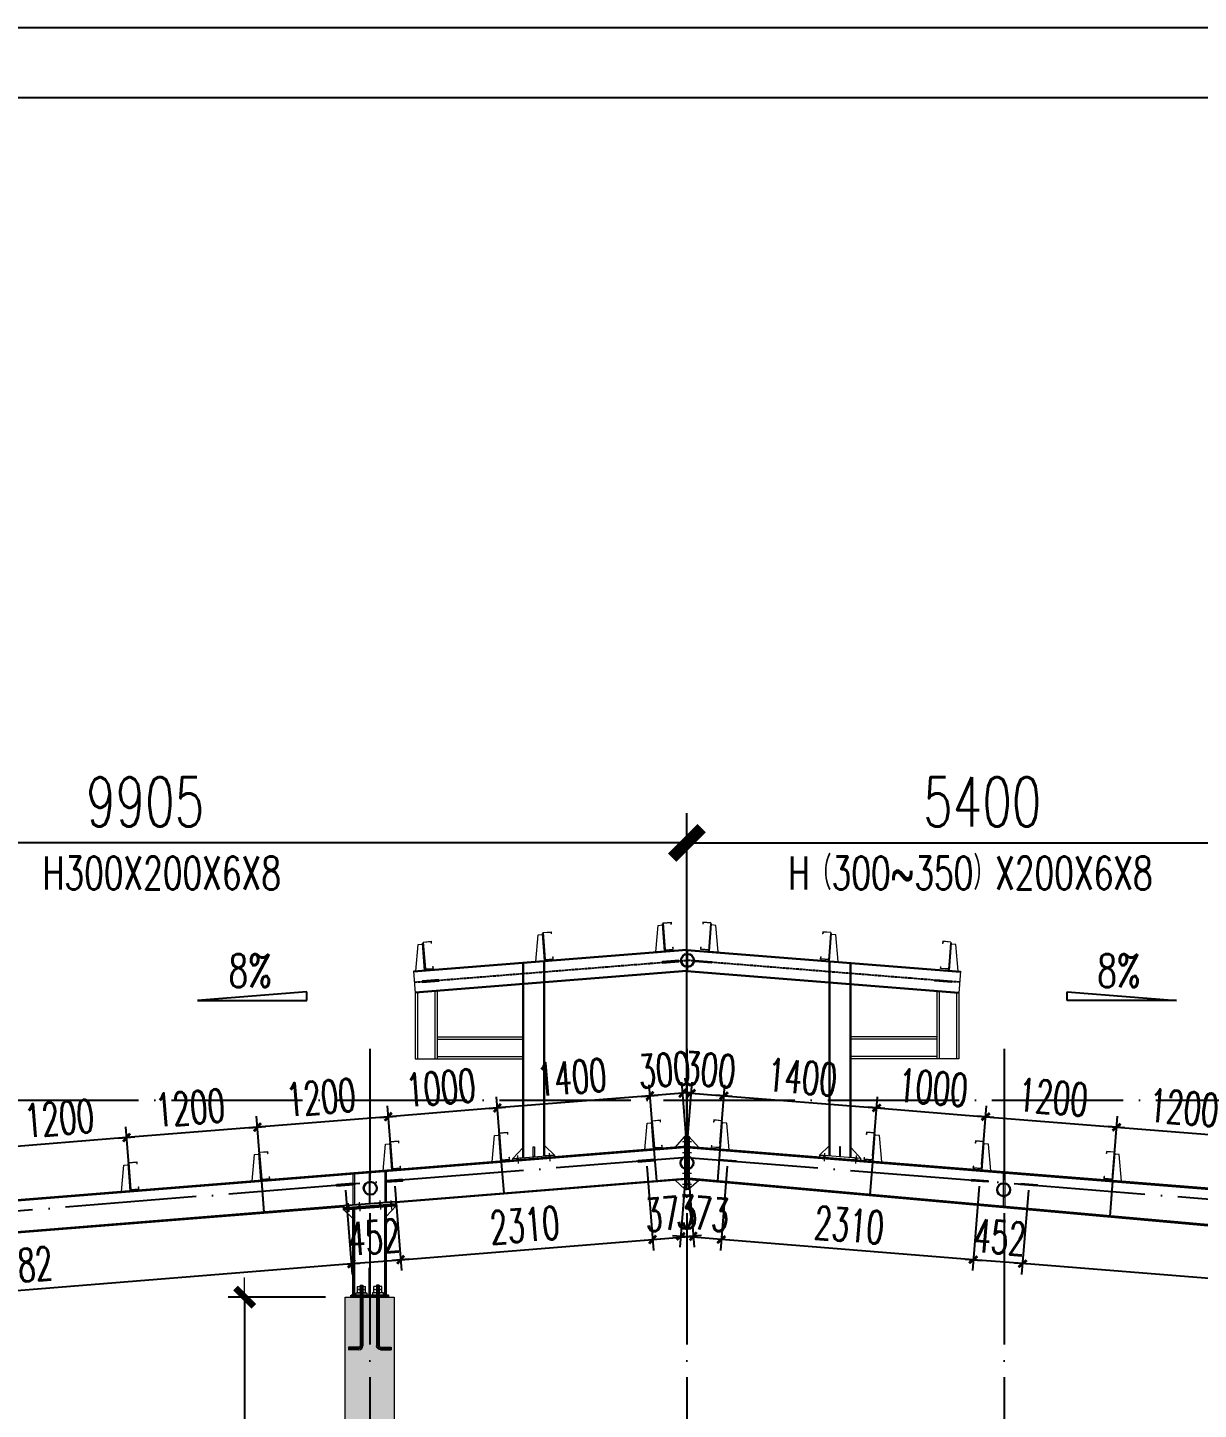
# Model space of a CAD drawing. Header units: inches. Extents: x 129725932 to 129894734, y 55771230 to 55809283.
# Drawn here: x 129738011 to 129748713, y 55796658 to 55809283 of the extents above; entities that cross this region are included whole.
import ezdxf
from ezdxf.enums import TextEntityAlignment as Align

# ---------------------------------------------------------------- set-up
doc = ezdxf.new("R2010")
doc.units = ezdxf.units.IN
doc.header["$MEASUREMENT"] = 0
doc.linetypes.add('ACAD_ISO04W100', pattern=[30, 24, -3, 0, -3])
for name, color, linetype in [('8', 4, 'Continuous'), ('DIM', 3, 'Continuous'), ('TK', 140, 'Continuous'), ('文字', 4, 'Continuous'), ('细线', 37, 'Continuous'), ('轴线', 1, 'ACAD_ISO04W100'), ('钢柱', 6, 'Continuous'), ('钢梁', 3, 'Continuous')]:
    doc.layers.add(name, color=color, linetype=linetype)
for name, color, linetype, lineweight in [('Bolt', 252, 'Continuous', 9), ('墙体', 4, 'Continuous', 5), ('标注', 8, 'Continuous', 9), ('灰线', 253, 'Continuous', 5), ('红线', 1, 'Continuous', 13), ('黄线', 2, 'Continuous', 13)]:
    doc.layers.add(name, color=color, linetype=linetype, lineweight=lineweight)
doc.styles.add('ARIAL', font='swisscl.ttf', dxfattribs={"width": 0.7})
doc.styles.add('DIM_FONT', font='romans.shx', dxfattribs={"width": 0.618, "bigfont": '1hztxt.shx'})
doc.styles.add('HZXY', font='romand.shx', dxfattribs={"bigfont": 'hzxy.shx'})
doc.styles.add('西文', font='romans.shx', dxfattribs={"width": 0.7})
doc.dimstyles.new('ISO-150', dxfattribs={"dimscale": 150, "dimtxt": 3, "dimasz": 1.8, "dimexe": 1.8, "dimexo": 2, "dimgap": 1, "dimtad": 1, "dimdec": 0, "dimlfac": -1, "dimtxsty": '西文', "dimblk": 'ARCHTICK', "dimcen": 2.5, "dimclrd": 7, "dimclre": 7, "dimclrt": 4, "dimadec": 0, "dimazin": 0, "dimtfac": 1, "dimtdec": 0, "dimtix": 1, "dimtmove": 2, "dimatfit": 3, "dimfxl": 0, "dimlwd": 25, "dimlwe": 25, "dimarcsym": 0})
doc.dimstyles.new('WGH钢架', dxfattribs={"dimtxt": 300, "dimasz": 0.5, "dimexe": 100, "dimexo": 50, "dimgap": 75, "dimtad": 1, "dimdec": 0, "dimzin": 0, "dimdsep": 46, "dimtxsty": 'DIM_FONT', "dimblk1": '_DIMX', "dimblk2": '_DIMX', "dimsah": 1, "dimcen": 0.09, "dimclrd": 3, "dimclre": 3, "dimclrt": 7, "dimadec": 0, "dimazin": 0, "dimtfac": 1, "dimtdec": 0, "dimtix": 1, "dimtmove": 2, "dimatfit": 3, "dimldrblk": '_DIMX', "dimfxl": 0, "dimtolj": 1, "dimtzin": 0, "dimarcsym": 0})
doc.dimstyles.new('钢架WGH', dxfattribs={"dimscale": 0.6, "dimtxt": 450, "dimasz": 2, "dimexe": 250, "dimexo": 300, "dimgap": 125, "dimtad": 1, "dimdec": 0, "dimzin": 0, "dimdsep": 46, "dimtxsty": 'DIM_FONT', "dimblk1": '_DIMX', "dimblk2": '_DIMX', "dimsah": 1, "dimcen": 0.09, "dimclrd": 3, "dimclre": 3, "dimclrt": 7, "dimadec": 0, "dimazin": 0, "dimtfac": 1, "dimtdec": 0, "dimtix": 1, "dimtmove": 2, "dimatfit": 3, "dimldrblk": '_DIMX', "dimfxl": 0, "dimtolj": 1, "dimtzin": 0, "dimarcsym": 0})

# ---------------------------------------------------------------- blocks, each defined once
blk = doc.blocks.new('_ArchTick')
at = {"color": 0, "linetype": 'ByBlock', "const_width": 0.4}
blk.add_lwpolyline([(-0.5, -0.5), (0.5, 0.5)], dxfattribs=at)
blk = doc.blocks.new('*D22')
at = {"layer": 'Defpoints', "color": 0}
for p in [(129734133, 55801834), (129744038, 55799060), (129734133, 55798268)]:
    blk.add_point(p, dxfattribs=at)
at = {"layer": '标注', "color": 7, "lineweight": 25}
for p, q in [((129734133, 55798568), (129734133, 55802104)), ((129744038, 55799360), (129744038, 55802104)), ((129744038, 55801834), (129734133, 55801834))]:
    blk.add_line(p, q, dxfattribs=at)
at = {"layer": '标注', "color": 7, "lineweight": 25, "xscale": 270, "yscale": 270, "zscale": 270, "rotation": 180}
blk.add_blockref('_ArchTick', (129734133, 55801834), dxfattribs=at)
at = {"layer": '标注', "color": 7, "lineweight": 25, "xscale": 270, "yscale": 270, "zscale": 270}
blk.add_blockref('_ArchTick', (129744038, 55801834), dxfattribs=at)
at = {"layer": '标注', "color": 4, "insert": (129739086, 55802209), "char_height": 450, "attachment_point": 5, "style": '西文'}
blk.add_mtext('9905', dxfattribs=at)
blk = doc.blocks.new('*D23')
at = {"layer": 'Defpoints', "color": 0}
for p in [(129749438, 55801834), (129744038, 55799060), (129749438, 55798628)]:
    blk.add_point(p, dxfattribs=at)
at = {"layer": '标注', "color": 7, "lineweight": 25}
for p, q in [((129744038, 55799360), (129744038, 55802104)), ((129749438, 55798928), (129749438, 55802104)), ((129744038, 55801834), (129749438, 55801834))]:
    blk.add_line(p, q, dxfattribs=at)
at = {"layer": '标注', "color": 7, "lineweight": 25, "xscale": 270, "yscale": 270, "zscale": 270, "rotation": 180}
blk.add_blockref('_ArchTick', (129744038, 55801834), dxfattribs=at)
at = {"layer": '标注', "color": 7, "lineweight": 25, "xscale": 270, "yscale": 270, "zscale": 270}
blk.add_blockref('_ArchTick', (129749438, 55801834), dxfattribs=at)
at = {"layer": '标注', "color": 4, "insert": (129746738, 55802209), "char_height": 450, "attachment_point": 5, "style": '西文'}
blk.add_mtext('5400', dxfattribs=at)
blk = doc.blocks.new('横向-图框')
at = {"layer": 'TK', "lineweight": -3}
for p, q in [((0, 11670), (16522.7, 11670)), ((0, 11670), (16522.7, 11670)), ((0, 11670), (16522.7, 11670)), ((0, 11670), (16522.7, 11670)), ((491.2, 11473.5), (16326.2, 11473.5)), ((491.2, 11473.5), (16326.2, 11473.5))]:
    blk.add_line(p, q, dxfattribs=at)
for tag, height, style, width, p in [('DISCIPLINE', 58.9, 'HZXY', 1, (15046.9, 798.8)), ('PROJECT-NAME', 98.2, 'HZXY', 0.8, (10106, 729.6)), ('ITEM-NAME', 98.2, 'HZXY', 0.8, (11997.2, 733.3)), ('STATUS', 58.9, 'HZXY', 0.8, (15980.7, 714.2)), ('SCALE', 58.9, 'ARIAL', 1, (15044.4, 634.5)), ('版本号', 58.9, 'HZXY', 1, (7856.1, 614.9)), ('REWORK-DATE', 58.9, 'ARIAL', 1, (8388.6, 622.4)), ('DRAWING-TITLE', 98.2, 'HZXY', 0.8, (13543.7, 592.9)), ('DRAWING-TITLE', 98.2, 'HZXY', 0.8, (13544.7, 462.2)), ('版本号', 58.9, 'HZXY', 1, (7856.1, 441.6)), ('REWORK-DATE', 58.9, 'ARIAL', 1, (8388.6, 450.5)), ('DATE', 58.9, 'ARIAL', 1, (15042.2, 455.5)), ('PROJECT-NUMBER', 58.9, 'ARIAL', 0.9, (15969.9, 376.7)), ('DRAWING-TITLE', 98.2, 'HZXY', 0.8, (13546.3, 325.8)), ('DRAWING-NUMBER', 58.9, 'ARIAL', 1, (15045, 285.3)), ('版本号', 58.9, 'HZXY', 1, (7856.1, 275.6)), ('REWORK-DATE', 58.9, 'ARIAL', 1, (8388.6, 278.6))]:
    blk.add_attdef(tag, text='', height=height, dxfattribs=dict(at, style=style, width=width)).set_placement(p, align=Align.MIDDLE)
blk = doc.blocks.new('M24地脚锚栓')
at = {"layer": '红线'}
h = blk.add_hatch(color=256, dxfattribs=at)
edge = h.paths.add_edge_path()
edge.add_line((-19, 78), (-19, 80))
edge.add_line((-19, 80), (0, 80))
edge.add_ellipse((0, -3), major_axis=(58.6, 58.6), ratio=1, start_angle=45, end_angle=57.9673)
edge = h.paths.add_edge_path()
edge.add_ellipse((-28, 58), major_axis=(-15.2, 15.2), ratio=1, start_angle=-70.6107, end_angle=-45)
edge.add_line((-28, 80), (-19, 80))
edge.add_line((-19, 80), (-19, 78))
h = blk.add_hatch(color=256, dxfattribs=at)
edge = h.paths.add_edge_path()
edge.add_line((-19, 52), (-19, 50))
edge.add_line((-19, 50), (0, 50))
edge.add_ellipse((0, 133), major_axis=(58.6, 58.6), ratio=1, start_angle=212.0327, end_angle=225, ccw=False)
edge = h.paths.add_edge_path()
edge.add_ellipse((-28, 72), major_axis=(-15.2, 15.2), ratio=1, start_angle=135, end_angle=160.6107, ccw=False)
edge.add_line((-28, 50), (-19, 50))
edge.add_line((-19, 50), (-19, 52))
h = blk.add_hatch(color=256, dxfattribs=at)
edge = h.paths.add_edge_path()
edge.add_line((-19, 48), (-19, 50))
edge.add_line((-19, 50), (0, 50))
edge.add_ellipse((0, -33), major_axis=(58.6, 58.6), ratio=1, start_angle=45, end_angle=57.9673)
edge = h.paths.add_edge_path()
edge.add_ellipse((-28, 28), major_axis=(-15.2, 15.2), ratio=1, start_angle=-70.6107, end_angle=-45)
edge.add_line((-28, 50), (-19, 50))
edge.add_line((-19, 50), (-19, 48))
h = blk.add_hatch(color=256, dxfattribs=at)
edge = h.paths.add_edge_path()
edge.add_line((-19, 22), (-19, 20))
edge.add_line((-19, 20), (0, 20))
edge.add_ellipse((0, 103), major_axis=(58.6, 58.6), ratio=1, start_angle=212.0327, end_angle=225, ccw=False)
edge = h.paths.add_edge_path()
edge.add_ellipse((-28, 42), major_axis=(-15.2, 15.2), ratio=1, start_angle=135, end_angle=160.6107, ccw=False)
edge.add_line((-28, 20), (-19, 20))
edge.add_line((-19, 20), (-19, 22))
h = blk.add_hatch(color=256, dxfattribs=at)
edge = h.paths.add_edge_path()
edge.add_line((19, 78), (19, 80))
edge.add_line((19, 80), (0, 80))
edge.add_ellipse((0, -3), major_axis=(-58.6, 58.6), ratio=1, start_angle=302.0327, end_angle=315, ccw=False)
edge = h.paths.add_edge_path()
edge.add_ellipse((28, 58), major_axis=(-15.2, 15.2), ratio=1, start_angle=315, end_angle=340.6107, ccw=False)
edge.add_line((28, 80), (19, 80))
edge.add_line((19, 80), (19, 78))
h = blk.add_hatch(color=256, dxfattribs=at)
edge = h.paths.add_edge_path()
edge.add_line((19, 52), (19, 50))
edge.add_line((19, 50), (0, 50))
edge.add_ellipse((0, 133), major_axis=(58.6, 58.6), ratio=1, start_angle=225, end_angle=237.9673)
edge = h.paths.add_edge_path()
edge.add_ellipse((28, 72), major_axis=(-15.2, 15.2), ratio=1, start_angle=109.3893, end_angle=135)
edge.add_line((28, 50), (19, 50))
edge.add_line((19, 50), (19, 52))
h = blk.add_hatch(color=256, dxfattribs=at)
edge = h.paths.add_edge_path()
edge.add_line((19, 48), (19, 50))
edge.add_line((19, 50), (0, 50))
edge.add_ellipse((0, -33), major_axis=(-58.6, 58.6), ratio=1, start_angle=302.0327, end_angle=315, ccw=False)
edge = h.paths.add_edge_path()
edge.add_ellipse((28, 28), major_axis=(-15.2, 15.2), ratio=1, start_angle=315, end_angle=340.6107, ccw=False)
edge.add_line((28, 50), (19, 50))
edge.add_line((19, 50), (19, 48))
h = blk.add_hatch(color=256, dxfattribs=at)
edge = h.paths.add_edge_path()
edge.add_line((19, 22), (19, 20))
edge.add_line((19, 20), (0, 20))
edge.add_ellipse((0, 103), major_axis=(58.6, 58.6), ratio=1, start_angle=225, end_angle=237.9673)
edge = h.paths.add_edge_path()
edge.add_ellipse((28, 42), major_axis=(-15.2, 15.2), ratio=1, start_angle=109.3893, end_angle=135)
edge.add_line((28, 20), (19, 20))
edge.add_line((19, 20), (19, 22))
for p, q in [((-37, 52), (-37, 78)), ((-37, 22), (-37, 48)), ((-12, 92), (-12, -464)), ((-12, 92), (12, 92)), ((-12, 88), (12, 88)), ((-12, 84), (12, 84)), ((0, 92), (0, -464)), ((12, 92), (12, -464)), ((37, 52), (37, 78)), ((37, 22), (37, 48)), ((-12, -4), (12, -4)), ((-12, -8), (12, -8)), ((-12, -12), (12, -12)), ((-12, -16), (12, -16)), ((-12, -20), (12, -20)), ((-12, -24), (12, -24)), ((-12, -28), (12, -28)), ((-24, -476), (-120, -476)), ((-120, -476), (-120, -500)), ((-24, -488), (-120, -488)), ((-24, -500), (-120, -500))]:
    blk.add_line(p, q, dxfattribs=at)
blk.add_lwpolyline([(-50, 20), (50, 20), (50, 0), (-50, 0)], close=True, dxfattribs=at)
for radius in [24, 36, 12]:
    blk.add_arc((-24, -464), radius, 270, 0, dxfattribs=at)
at = {"layer": '红线', "extrusion": (0, 0, -1)}
for centre, major_axis, start_param, end_param in [((-28, 58), (-15.2, 15.2), 0.338407, 1.23239), ((-28, 72), (15.2, 15.2), 1.909203, 2.803186), ((-28, 28), (-15.2, 15.2), 0.338407, 1.23239), ((-28, 42), (15.2, 15.2), 1.909203, 2.803186), ((0, -3), (-58.6, 58.6), 0.559076, 1.01172), ((0, 133), (3.5, 82.8), 2.872865, 3.325509), ((0, -33), (-58.6, 58.6), 0.559076, 1.01172), ((0, 103), (3.5, 82.8), 2.872865, 3.325509), ((28, 58), (15.2, 15.2), -1.23239, -0.338407), ((28, 72), (-15.2, 15.2), 3.479999, 4.373982), ((28, 28), (15.2, 15.2), -1.23239, -0.338407), ((28, 42), (-15.2, 15.2), 3.479999, 4.373982)]:
    blk.add_ellipse(centre, major_axis=major_axis, ratio=1, start_param=start_param, end_param=end_param, dxfattribs=at)
blk = doc.blocks.new('_DIMX')
blk.add_line((-150, 0), (150, 0))
at = {"const_width": 50}
blk.add_lwpolyline([(-70, -70), (70, 70)], dxfattribs=at)
blk = doc.blocks.new('*D33')
at = {"layer": 'Defpoints', "color": 0}
for p in [(129740913, 55797682), (129739995, 55786282), (129740913, 55786282)]:
    blk.add_point(p, dxfattribs=at)
at = {"layer": '标注', "color": 3, "lineweight": -2}
for p, q in [((129740733, 55797682), (129739845, 55797682)), ((129739995, 55797681), (129739995, 55786283)), ((129740733, 55786282), (129739845, 55786282))]:
    blk.add_line(p, q, dxfattribs=at)
at = {"layer": '标注', "color": 3, "lineweight": -2, "xscale": 1.2, "yscale": 1.2, "zscale": 1.2}
for p, rotation in [((129739995, 55797682), 90), ((129739995, 55786282), 270)]:
    blk.add_blockref('_DIMX', p, dxfattribs=dict(at, rotation=rotation))
at = {"layer": '标注', "color": 7, "insert": (129739785, 55791982), "char_height": 270, "attachment_point": 5, "rotation": 90, "style": 'DIM_FONT'}
blk.add_mtext('\\A1;11400', dxfattribs=at)
blk = doc.blocks.new('CC250')
at = {"layer": '黄线'}
for p, q in [((128542848, 56084036), (128542864, 56084279)), ((128542864, 56084279), (128542904, 56084283)), ((128542927, 56084044), (128542903, 56084293)), ((128542903, 56084293), (128542909, 56084293)), ((128542907, 56084253), (128542915, 56084254)), ((128542908, 56084303), (128542982, 56084311)), ((128542908, 56084303), (128542932, 56084054)), ((128542933, 56084045), (128542909, 56084293)), ((128542910, 56084301), (128542980, 56084308)), ((128542910, 56084301), (128542934, 56084057)), ((128542980, 56084308), (128542982, 56084291)), ((128542982, 56084311), (128542984, 56084291)), ((128542982, 56084291), (128542984, 56084291)), ((128542921, 56084104), (128542930, 56084104)), ((128543005, 56084064), (128543003, 56084082)), ((128543003, 56084082), (128543005, 56084082)), ((128543007, 56084062), (128543005, 56084082)), ((128542933, 56084045), (128542848, 56084036)), ((128542932, 56084054), (128543007, 56084062)), ((128542934, 56084057), (128543005, 56084064))]:
    blk.add_line(p, q, dxfattribs=at)
at = {"layer": '黄线', "const_width": 14}
for points in [[(128542907, 56084253), (128542915, 56084254)], [(128542921, 56084104), (128542930, 56084104)]]:
    blk.add_lwpolyline(points, dxfattribs=at)
blk = doc.blocks.new('*D38')
at = {"layer": 'Defpoints', "color": 0}
for p in [(129743700, 55799523), (129743739, 55799037), (129744038, 55799060)]:
    blk.add_point(p, dxfattribs=at)
at = {"layer": 'DIM', "color": 3, "lineweight": -2}
for p, q in [((129744034, 55799110), (129743991, 55799647)), ((129743735, 55799086), (129743692, 55799623)), ((129743700, 55799523), (129743699, 55799523)), ((129743999, 55799547), (129743700, 55799523)), ((129744000, 55799547), (129744000, 55799547))]:
    blk.add_line(p, q, dxfattribs=at)
at = {"layer": 'DIM', "color": 3, "lineweight": -2, "xscale": 0.5, "yscale": 0.5, "zscale": 0.5}
for p, rotation in [((129743700, 55799523), 4.573921471756743), ((129743999, 55799547), 184.5739214717568)]:
    blk.add_blockref('_DIMX', p, dxfattribs=dict(at, rotation=rotation))
at = {"layer": 'DIM', "color": 7, "insert": (129743832, 55799760), "char_height": 300, "attachment_point": 5, "rotation": 4.5739, "style": 'DIM_FONT'}
blk.add_mtext('\\A1;300', dxfattribs=at)
blk = doc.blocks.new('*D39')
at = {"layer": 'Defpoints', "color": 0}
for p in [(129742305, 55799412), (129743739, 55799037), (129742344, 55798925)]:
    blk.add_point(p, dxfattribs=at)
at = {"layer": 'DIM', "color": 3, "lineweight": -2}
for p, q in [((129742340, 55798975), (129742297, 55799512)), ((129743700, 55799523), (129742305, 55799412)), ((129743735, 55799086), (129743692, 55799623))]:
    blk.add_line(p, q, dxfattribs=at)
at = {"layer": 'DIM', "color": 3, "lineweight": -2, "xscale": 0.5, "yscale": 0.5, "zscale": 0.5}
for p, rotation in [((129743700, 55799523), 4.573921471757521), ((129742305, 55799412), 184.5739214717575)]:
    blk.add_blockref('_DIMX', p, dxfattribs=dict(at, rotation=rotation))
at = {"layer": 'DIM', "color": 7, "insert": (129742985, 55799692), "char_height": 300, "attachment_point": 5, "rotation": 4.5739, "style": 'DIM_FONT'}
blk.add_mtext('\\A1;1400', dxfattribs=at)
blk = doc.blocks.new('*D40')
at = {"layer": 'Defpoints', "color": 0}
for p in [(129741308, 55799332), (129742344, 55798925), (129741347, 55798845)]:
    blk.add_point(p, dxfattribs=at)
at = {"layer": 'DIM', "color": 3, "lineweight": -2}
for p, q in [((129742340, 55798975), (129742297, 55799512)), ((129741343, 55798895), (129741300, 55799432)), ((129742304, 55799412), (129741309, 55799332))]:
    blk.add_line(p, q, dxfattribs=at)
at = {"layer": 'DIM', "color": 3, "lineweight": -2, "xscale": 0.5, "yscale": 0.5, "zscale": 0.5}
for p, rotation in [((129741308, 55799332), 184.5739214717575), ((129742305, 55799412), 4.573921471757521)]:
    blk.add_blockref('_DIMX', p, dxfattribs=dict(at, rotation=rotation))
at = {"layer": 'DIM', "color": 7, "insert": (129741788, 55799596), "char_height": 300, "attachment_point": 5, "rotation": 4.5739, "style": 'DIM_FONT'}
blk.add_mtext('\\A1;1000', dxfattribs=at)
blk = doc.blocks.new('*D41')
at = {"layer": 'Defpoints', "color": 0}
for p in [(129740112, 55799236), (129740151, 55798749), (129741347, 55798845)]:
    blk.add_point(p, dxfattribs=at)
at = {"layer": 'DIM', "color": 3, "lineweight": -2}
for p, q in [((129741343, 55798895), (129741300, 55799432)), ((129740147, 55798799), (129740104, 55799336)), ((129741308, 55799332), (129740112, 55799236))]:
    blk.add_line(p, q, dxfattribs=at)
at = {"layer": 'DIM', "color": 3, "lineweight": -2, "xscale": 0.5, "yscale": 0.5, "zscale": 0.5}
for p, rotation in [((129741308, 55799332), 4.573921471757521), ((129740112, 55799236), 184.5739214717575)]:
    blk.add_blockref('_DIMX', p, dxfattribs=dict(at, rotation=rotation))
at = {"layer": 'DIM', "color": 7, "insert": (129740692, 55799509), "char_height": 300, "attachment_point": 5, "rotation": 4.5739, "style": 'DIM_FONT'}
blk.add_mtext('\\A1;1200', dxfattribs=at)
blk = doc.blocks.new('*D42')
at = {"layer": 'Defpoints', "color": 0}
for p in [(129738916, 55799141), (129740151, 55798749), (129738955, 55798654)]:
    blk.add_point(p, dxfattribs=at)
at = {"layer": 'DIM', "color": 3, "lineweight": -2}
for p, q in [((129740147, 55798799), (129740104, 55799336)), ((129738951, 55798704), (129738908, 55799240)), ((129740111, 55799236), (129738916, 55799141))]:
    blk.add_line(p, q, dxfattribs=at)
at = {"layer": 'DIM', "color": 3, "lineweight": -2, "xscale": 0.5, "yscale": 0.5, "zscale": 0.5}
for p, rotation in [((129740112, 55799236), 4.573921471757521), ((129738916, 55799141), 184.5739214717575)]:
    blk.add_blockref('_DIMX', p, dxfattribs=dict(at, rotation=rotation))
at = {"layer": 'DIM', "color": 7, "insert": (129739496, 55799413), "char_height": 300, "attachment_point": 5, "rotation": 4.5739, "style": 'DIM_FONT'}
blk.add_mtext('\\A1;1200', dxfattribs=at)
blk = doc.blocks.new('*D43')
at = {"layer": 'Defpoints', "color": 0}
for p in [(129737719, 55799045), (129738955, 55798654), (129737758, 55798558)]:
    blk.add_point(p, dxfattribs=at)
at = {"layer": 'DIM', "color": 3, "lineweight": -2}
for p, q in [((129737754, 55798608), (129737711, 55799145)), ((129738915, 55799141), (129737720, 55799045)), ((129738951, 55798704), (129738908, 55799240))]:
    blk.add_line(p, q, dxfattribs=at)
at = {"layer": 'DIM', "color": 3, "lineweight": -2, "xscale": 0.5, "yscale": 0.5, "zscale": 0.5}
for p, rotation in [((129738916, 55799141), 4.573921471757521), ((129737719, 55799045), 184.5739214717575)]:
    blk.add_blockref('_DIMX', p, dxfattribs=dict(at, rotation=rotation))
at = {"layer": 'DIM', "color": 7, "insert": (129738300, 55799317), "char_height": 300, "attachment_point": 5, "rotation": 4.5739, "style": 'DIM_FONT'}
blk.add_mtext('\\A1;1200', dxfattribs=at)
blk = doc.blocks.new('*D48')
at = {"layer": 'Defpoints', "color": 0}
for p in [(129744376, 55799523), (129744038, 55799060), (129744337, 55799037)]:
    blk.add_point(p, dxfattribs=at)
at = {"layer": 'DIM', "color": 3, "lineweight": -2}
for p, q in [((129744042, 55799110), (129744085, 55799647)), ((129744077, 55799547), (129744076, 55799547)), ((129744077, 55799547), (129744376, 55799523)), ((129744341, 55799086), (129744384, 55799623)), ((129744377, 55799523), (129744377, 55799523))]:
    blk.add_line(p, q, dxfattribs=at)
at = {"layer": 'DIM', "color": 3, "lineweight": -2, "xscale": 0.5, "yscale": 0.5, "zscale": 0.5}
for p, rotation in [((129744077, 55799547), 355.4260785083854), ((129744376, 55799523), 175.4260785083853)]:
    blk.add_blockref('_DIMX', p, dxfattribs=dict(at, rotation=rotation))
at = {"layer": 'DIM', "color": 7, "insert": (129744245, 55799760), "char_height": 300, "attachment_point": 5, "rotation": 355.4261, "style": 'DIM_FONT'}
blk.add_mtext('\\A1;300', dxfattribs=at)
blk = doc.blocks.new('*D49')
at = {"layer": 'Defpoints', "color": 0}
for p in [(129745772, 55799412), (129744337, 55799037), (129745733, 55798925)]:
    blk.add_point(p, dxfattribs=at)
at = {"layer": 'DIM', "color": 3, "lineweight": -2}
for p, q in [((129744341, 55799086), (129744384, 55799623)), ((129744377, 55799523), (129745771, 55799412)), ((129745737, 55798975), (129745780, 55799512))]:
    blk.add_line(p, q, dxfattribs=at)
at = {"layer": 'DIM', "color": 3, "lineweight": -2, "xscale": 0.5, "yscale": 0.5, "zscale": 0.5}
for p, rotation in [((129744376, 55799523), 175.4260784453496), ((129745772, 55799412), 355.4260784453496)]:
    blk.add_blockref('_DIMX', p, dxfattribs=dict(at, rotation=rotation))
at = {"layer": 'DIM', "color": 7, "insert": (129745092, 55799692), "char_height": 300, "attachment_point": 5, "rotation": 355.4261, "style": 'DIM_FONT'}
blk.add_mtext('\\A1;1400', dxfattribs=at)
blk = doc.blocks.new('*D50')
at = {"layer": 'Defpoints', "color": 0}
for p in [(129746769, 55799332), (129745733, 55798925), (129746730, 55798845)]:
    blk.add_point(p, dxfattribs=at)
at = {"layer": 'DIM', "color": 3, "lineweight": -2}
for p, q in [((129745737, 55798975), (129745780, 55799512)), ((129745772, 55799412), (129746768, 55799332)), ((129746734, 55798895), (129746777, 55799432))]:
    blk.add_line(p, q, dxfattribs=at)
at = {"layer": 'DIM', "color": 3, "lineweight": -2, "xscale": 0.5, "yscale": 0.5, "zscale": 0.5}
for p, rotation in [((129745772, 55799412), 175.4260784453496), ((129746769, 55799332), 355.4260784453496)]:
    blk.add_blockref('_DIMX', p, dxfattribs=dict(at, rotation=rotation))
at = {"layer": 'DIM', "color": 7, "insert": (129746288, 55799596), "char_height": 300, "attachment_point": 5, "rotation": 355.4261, "style": 'DIM_FONT'}
blk.add_mtext('\\A1;1000', dxfattribs=at)
blk = doc.blocks.new('*D51')
at = {"layer": 'Defpoints', "color": 0}
for p in [(129747965, 55799236), (129746730, 55798845), (129747926, 55798749)]:
    blk.add_point(p, dxfattribs=at)
at = {"layer": 'DIM', "color": 3, "lineweight": -2}
for p, q in [((129746734, 55798895), (129746777, 55799432)), ((129746769, 55799332), (129747964, 55799236)), ((129747930, 55798799), (129747973, 55799336))]:
    blk.add_line(p, q, dxfattribs=at)
at = {"layer": 'DIM', "color": 3, "lineweight": -2, "xscale": 0.5, "yscale": 0.5, "zscale": 0.5}
for p, rotation in [((129746769, 55799332), 175.4260784453496), ((129747965, 55799236), 355.4260784453496)]:
    blk.add_blockref('_DIMX', p, dxfattribs=dict(at, rotation=rotation))
at = {"layer": 'DIM', "color": 7, "insert": (129747385, 55799509), "char_height": 300, "attachment_point": 5, "rotation": 355.4261, "style": 'DIM_FONT'}
blk.add_mtext('\\A1;1200', dxfattribs=at)
blk = doc.blocks.new('*D52')
at = {"layer": 'Defpoints', "color": 0}
for p in [(129749161, 55799141), (129747926, 55798749), (129749122, 55798654)]:
    blk.add_point(p, dxfattribs=at)
at = {"layer": 'DIM', "color": 3, "lineweight": -2}
for p, q in [((129747930, 55798799), (129747973, 55799336)), ((129747965, 55799236), (129749161, 55799141)), ((129749126, 55798704), (129749169, 55799240))]:
    blk.add_line(p, q, dxfattribs=at)
at = {"layer": 'DIM', "color": 3, "lineweight": -2, "xscale": 0.5, "yscale": 0.5, "zscale": 0.5}
for p, rotation in [((129747965, 55799236), 175.4260784453496), ((129749161, 55799141), 355.4260784453496)]:
    blk.add_blockref('_DIMX', p, dxfattribs=dict(at, rotation=rotation))
at = {"layer": 'DIM', "color": 7, "insert": (129748581, 55799413), "char_height": 300, "attachment_point": 5, "rotation": 355.4261, "style": 'DIM_FONT'}
blk.add_mtext('\\A1;1200', dxfattribs=at)
blk = doc.blocks.new('*D79')
at = {"layer": 'Defpoints', "color": 0}
for p in [(129740913, 55798710), (129734851, 55798225), (129740971, 55797989)]:
    blk.add_point(p, dxfattribs=at)
at = {"layer": 'DIM', "color": 3, "lineweight": -2}
for p, q in [((129740917, 55798660), (129740979, 55797889)), ((129734855, 55798175), (129734916, 55797404)), ((129734909, 55797504), (129740970, 55797989))]:
    blk.add_line(p, q, dxfattribs=at)
at = {"layer": 'DIM', "color": 3, "lineweight": -2, "xscale": 0.5, "yscale": 0.5, "zscale": 0.5}
for p, rotation in [((129740971, 55797989), 4.574654299681227), ((129734908, 55797504), 184.5746542996812)]:
    blk.add_blockref('_DIMX', p, dxfattribs=dict(at, rotation=rotation))
at = {"layer": 'DIM', "color": 7, "insert": (129737922, 55797971), "char_height": 300, "attachment_point": 5, "rotation": 4.5747, "style": 'DIM_FONT'}
blk.add_mtext('\\A1;6082', dxfattribs=at)
blk = doc.blocks.new('*D80')
at = {"layer": 'Defpoints', "color": 0}
for p in [(129741364, 55798746), (129740913, 55798710), (129741421, 55798025)]:
    blk.add_point(p, dxfattribs=at)
at = {"layer": 'DIM', "color": 3, "lineweight": -2}
for p, q in [((129740917, 55798660), (129740979, 55797889)), ((129741368, 55798696), (129741429, 55797925)), ((129740970, 55797989), (129740970, 55797989)), ((129740971, 55797989), (129741421, 55798025)), ((129741422, 55798025), (129741422, 55798025))]:
    blk.add_line(p, q, dxfattribs=at)
at = {"layer": 'DIM', "color": 3, "lineweight": -2, "xscale": 0.5, "yscale": 0.5, "zscale": 0.5}
for p, rotation in [((129740971, 55797989), 4.574654299681225), ((129741421, 55798025), 184.5746542996812)]:
    blk.add_blockref('_DIMX', p, dxfattribs=dict(at, rotation=rotation))
at = {"layer": 'DIM', "color": 7, "insert": (129741178, 55798231), "char_height": 300, "attachment_point": 5, "rotation": 4.5747, "style": 'DIM_FONT'}
blk.add_mtext('\\A1;452', dxfattribs=at)
blk = doc.blocks.new('*D81')
at = {"layer": 'Defpoints', "color": 0}
for p in [(129743667, 55798930), (129741364, 55798746), (129743724, 55798209)]:
    blk.add_point(p, dxfattribs=at)
at = {"layer": 'DIM', "color": 3, "lineweight": -2}
for p, q in [((129743671, 55798881), (129743732, 55798110)), ((129741368, 55798696), (129741429, 55797925)), ((129741422, 55798025), (129743724, 55798209))]:
    blk.add_line(p, q, dxfattribs=at)
at = {"layer": 'DIM', "color": 3, "lineweight": -2, "xscale": 0.5, "yscale": 0.5, "zscale": 0.5}
for p, rotation in [((129743724, 55798209), 4.574654299681227), ((129741421, 55798025), 184.5746542996812)]:
    blk.add_blockref('_DIMX', p, dxfattribs=dict(at, rotation=rotation))
at = {"layer": 'DIM', "color": 7, "insert": (129742555, 55798341), "char_height": 300, "attachment_point": 5, "rotation": 4.5747, "style": 'DIM_FONT'}
blk.add_mtext('\\A1;2310', dxfattribs=at)
blk = doc.blocks.new('*D82')
at = {"layer": 'Defpoints', "color": 0}
for p in [(129743667, 55798930), (129744038, 55798960), (129744096, 55798239)]:
    blk.add_point(p, dxfattribs=at)
at = {"layer": 'DIM', "color": 3, "lineweight": -2}
for p, q in [((129743671, 55798881), (129743732, 55798110)), ((129744042, 55798910), (129744104, 55798139)), ((129743724, 55798209), (129744096, 55798239)), ((129744097, 55798239), (129744097, 55798239)), ((129743724, 55798209), (129743723, 55798209))]:
    blk.add_line(p, q, dxfattribs=at)
at = {"layer": 'DIM', "color": 3, "lineweight": -2, "xscale": 0.5, "yscale": 0.5, "zscale": 0.5}
for p, rotation in [((129743724, 55798209), 4.574654299681225), ((129744096, 55798239), 184.5746542996812)]:
    blk.add_blockref('_DIMX', p, dxfattribs=dict(at, rotation=rotation))
at = {"layer": 'DIM', "color": 7, "insert": (129743892, 55798448), "char_height": 300, "attachment_point": 5, "rotation": 4.5747, "style": 'DIM_FONT'}
blk.add_mtext('\\A1;373', dxfattribs=at)
blk = doc.blocks.new('*D84')
at = {"layer": 'Defpoints', "color": 0}
for p in [(129747164, 55798710), (129753226, 55798225), (129747106, 55797989)]:
    blk.add_point(p, dxfattribs=at)
at = {"layer": 'DIM', "color": 3, "lineweight": -2}
for p, q in [((129747160, 55798660), (129747098, 55797889)), ((129753222, 55798175), (129753160, 55797404)), ((129753168, 55797504), (129747106, 55797989))]:
    blk.add_line(p, q, dxfattribs=at)
at = {"layer": 'DIM', "color": 3, "lineweight": -2, "xscale": 0.5, "yscale": 0.5, "zscale": 0.5}
for p, rotation in [((129747106, 55797989), 175.4253456860341), ((129753168, 55797504), 355.4253456860341)]:
    blk.add_blockref('_DIMX', p, dxfattribs=dict(at, rotation=rotation))
at = {"layer": 'DIM', "color": 7, "insert": (129750155, 55797971), "char_height": 300, "attachment_point": 5, "rotation": 355.4253, "style": 'DIM_FONT'}
blk.add_mtext('\\A1;6082', dxfattribs=at)
blk = doc.blocks.new('*D85')
at = {"layer": 'Defpoints', "color": 0}
for p in [(129746713, 55798746), (129747164, 55798710), (129746655, 55798025)]:
    blk.add_point(p, dxfattribs=at)
at = {"layer": 'DIM', "color": 3, "lineweight": -2}
for p, q in [((129746709, 55798696), (129746648, 55797925)), ((129747160, 55798660), (129747098, 55797889)), ((129746655, 55798025), (129746654, 55798025)), ((129747106, 55797989), (129746655, 55798025)), ((129747106, 55797989), (129747107, 55797989))]:
    blk.add_line(p, q, dxfattribs=at)
at = {"layer": 'DIM', "color": 3, "lineweight": -2, "xscale": 0.5, "yscale": 0.5, "zscale": 0.5}
for p, rotation in [((129746655, 55798025), 355.4253456860341), ((129747106, 55797989), 175.4253456860341)]:
    blk.add_blockref('_DIMX', p, dxfattribs=dict(at, rotation=rotation))
at = {"layer": 'DIM', "color": 7, "insert": (129746899, 55798231), "char_height": 300, "attachment_point": 5, "rotation": 355.4253, "style": 'DIM_FONT'}
blk.add_mtext('\\A1;452', dxfattribs=at)
blk = doc.blocks.new('*D86')
at = {"layer": 'Defpoints', "color": 0}
for p in [(129744410, 55798930), (129746713, 55798746), (129744352, 55798209)]:
    blk.add_point(p, dxfattribs=at)
at = {"layer": 'DIM', "color": 3, "lineweight": -2}
for p, q in [((129744406, 55798881), (129744345, 55798110)), ((129746709, 55798696), (129746648, 55797925)), ((129746655, 55798025), (129744353, 55798209))]:
    blk.add_line(p, q, dxfattribs=at)
at = {"layer": 'DIM', "color": 3, "lineweight": -2, "xscale": 0.5, "yscale": 0.5, "zscale": 0.5}
for p, rotation in [((129744352, 55798209), 175.4253456860341), ((129746655, 55798025), 355.4253456860341)]:
    blk.add_blockref('_DIMX', p, dxfattribs=dict(at, rotation=rotation))
at = {"layer": 'DIM', "color": 7, "insert": (129745522, 55798341), "char_height": 300, "attachment_point": 5, "rotation": 355.4253, "style": 'DIM_FONT'}
blk.add_mtext('\\A1;2310', dxfattribs=at)
blk = doc.blocks.new('*D87')
at = {"layer": 'Defpoints', "color": 0}
for p in [(129744038, 55798960), (129744410, 55798930), (129743981, 55798239)]:
    blk.add_point(p, dxfattribs=at)
at = {"layer": 'DIM', "color": 3, "lineweight": -2}
for p, q in [((129744034, 55798910), (129743973, 55798139)), ((129744406, 55798881), (129744345, 55798110)), ((129743980, 55798239), (129743980, 55798239)), ((129744352, 55798209), (129743981, 55798239)), ((129744353, 55798209), (129744353, 55798209))]:
    blk.add_line(p, q, dxfattribs=at)
at = {"layer": 'DIM', "color": 3, "lineweight": -2, "xscale": 0.5, "yscale": 0.5, "zscale": 0.5}
for p, rotation in [((129743981, 55798239), 355.4253456860341), ((129744352, 55798209), 175.4253456860341)]:
    blk.add_blockref('_DIMX', p, dxfattribs=dict(at, rotation=rotation))
at = {"layer": 'DIM', "color": 7, "insert": (129744185, 55798448), "char_height": 300, "attachment_point": 5, "rotation": 355.4253, "style": 'DIM_FONT'}
blk.add_mtext('\\A1;373', dxfattribs=at)

msp = doc.modelspace()

# ---------------------------------------------------------------- hatches: boundary and pattern name
at = {"layer": '灰线'}
h = msp.add_hatch(dxfattribs=at)
h.set_pattern_fill('AR-CONC', color=256, scale=50)
h.set_pattern_definition([(50, (-604.4, -241.7), (358.6300913, -31.3760675), [37.5, -412.5]), (355, (-604.4, -241.7), (-69.3756668, 376.09606685), [30, -330]), (100.45144446, (-574.5, -244.3), (289.2544234, 344.7199955), [31.870096, -350.571056]), (46.1842, (-604.4, -141.7), (533.6206653, -82.7596404), [56.25, -618.75]), (96.6356355, (-559.9, -148.6), (467.3309728, 487.0593004), [47.805171, -525.85688]), (351.184164, (-604.4, -141.7), (467.3309725, 487.0593001), [45, -495.0000005]), (21, (-554.4, -166.7), (298.45352606, -201.30944533), [37.5, -412.5]), (326, (-554.4, -166.7), (121.657666, 362.5750225), [30, -330]), (71.45144474, (-529.5, -183.48), (420.1111884, 161.2655764), [31.870095, -350.571056]), (37.5, (-604.39, -241.7), (6.07992766, 166.44692692), [0, -326, 0, -335, 0, -331.25]), (7.5, (-604.39, -241.7), (131.53476872, 197.20585594), [0, -191, 0, -318.5, 0, -126.25]), (327.5, (-715.89, -241.7), (266.91121809, -11.27743587), [0, -125, 0, -390, 0, -517.5]), (317.5, (-765.89, -241.7), (291.59308467, 50.05249117), [0, -162.5, 0, -259, 0, -367.5])])
h.paths.add_polyline_path([(129740913.4, 55797681.9), (129741363.4, 55797681.9), (129741363.4, 55792781.9), (129741763.4, 55792781.9), (129741763.4, 55792281.9), (129741363.4, 55791781.9), (129741363.4, 55786281.9), (129740913.4, 55786281.9)])

# ---------------------------------------------------------------- linework, layer by layer
at = {"layer": '8'}
for centre, radius in [((129744043.4, 55800759.9), 60.5), ((129744043.4, 55800759.9), 57.2), ((129744038.4, 55798910.4), 60.5), ((129744038.4, 55798910.4), 57.2), ((129741143.4, 55798678), 60.5), ((129741143.4, 55798678), 57.2), ((129746933.4, 55798664.5), 60.5), ((129746933.4, 55798664.5), 57.2)]:
    msp.add_circle(centre, radius, dxfattribs=at)
at = {"layer": 'Bolt'}
for p, q in [((129742779.7, 55798999.9), (129742785.6, 55798926.1)), ((129743998.4, 55799105.4), (129744078.4, 55799105.4)), ((129743998.4, 55799005.4), (129744078.4, 55799005.4)), ((129745297, 55798999.9), (129745291.1, 55798926.1)), ((129742490.6, 55798976.8), (129742496.5, 55798903)), ((129745586.1, 55798976.8), (129745580.2, 55798903)), ((129743998.4, 55798815.4), (129744078.4, 55798815.4)), ((129743998.4, 55798715.4), (129744078.4, 55798715.4)), ((129740942.2, 55798541.9), (129740948.6, 55798462.1)), ((129741041.9, 55798549.9), (129741048.3, 55798470.1)), ((129741231.3, 55798565), (129741237.7, 55798485.3)), ((129741331, 55798565), (129741337.4, 55798485.2))]:
    msp.add_line(p, q, dxfattribs=at)
at = {"layer": 'Bolt', "const_width": 22}
for points in [[(129743888.4, 55800753.2), (129743889.2, 55800743.2)], [(129744188.3, 55800753.2), (129744187.5, 55800743.2)], [(129741695.5, 55800577.7), (129741696.3, 55800567.7)], [(129746381.3, 55800577.7), (129746380.5, 55800567.7)], [(129744056.4, 55799105.4), (129744020.4, 55799105.4)], [(129744056.4, 55799005.4), (129744020.4, 55799005.4)], [(129742494.8, 55798924.9), (129742492.4, 55798954.8)], [(129742783.9, 55798948), (129742781.5, 55798978)], [(129743666.1, 55798935.4), (129743666.9, 55798925.4)], [(129744410.6, 55798935.4), (129744409.8, 55798925.4)], [(129745292.9, 55798948), (129745295.3, 55798978)], [(129745581.9, 55798924.9), (129745584.3, 55798954.8)], [(129741363.1, 55798751.1), (129741363.9, 55798741.2)], [(129744056.4, 55798815.4), (129744020.4, 55798815.4)], [(129746713.6, 55798751.1), (129746712.8, 55798741.2)], [(129740912.8, 55798715.1), (129740913.6, 55798705.1)], [(129744056.4, 55798715.4), (129744020.4, 55798715.4)], [(129747163.9, 55798715.1), (129747163.1, 55798705.1)], [(129740946.9, 55798484.1), (129740944, 55798520)], [(129741046.5, 55798492.1), (129741043.7, 55798527.9)], [(129741235.9, 55798507.2), (129741233.1, 55798543.1)], [(129741335.6, 55798515.2), (129741332.7, 55798551.1)]]:
    msp.add_lwpolyline(points, dxfattribs=at)
at = {"layer": '墙体'}
for p, q in [((129744038.4, 55800860.4), (129741538.4, 55800660.4)), ((129744038.4, 55800851.4), (129741539.1, 55800651.5)), ((129744038.4, 55800860.4), (129746538.4, 55800660.4)), ((129744038.4, 55800851.4), (129746537.6, 55800651.5)), ((129741538.4, 55800660.4), (129741554.3, 55800461.1)), ((129744038.4, 55800668.8), (129741553.6, 55800470.1)), ((129744038.4, 55800659.8), (129741554.3, 55800461.1)), ((129742538.4, 55800548.8), (129742538.4, 55800731.4)), ((129742547.4, 55800549.6), (129742547.4, 55800732.1)), ((129742729.4, 55800564.1), (129742729.4, 55800746.7)), ((129742738.4, 55800564.8), (129742738.4, 55800747.4)), ((129744038.4, 55800668.8), (129746523.1, 55800470.1)), ((129744038.4, 55800659.8), (129746522.4, 55800461.1)), ((129745338.4, 55800564.8), (129745338.4, 55800747.4)), ((129745347.4, 55800564.1), (129745347.4, 55800746.7)), ((129745529.4, 55800549.6), (129745529.4, 55800732.1)), ((129745538.4, 55800548.8), (129745538.4, 55800731.4)), ((129746538.4, 55800660.4), (129746522.4, 55800461.1)), ((129742538.4, 55798958.5), (129742538.4, 55800539.8)), ((129742547.4, 55798959.2), (129742547.4, 55800540.5)), ((129742729.4, 55798973.8), (129742729.4, 55800555.1)), ((129742738.4, 55798974.5), (129742738.4, 55800555.8)), ((129745338.4, 55798974.5), (129745338.4, 55800555.8)), ((129745347.4, 55798973.8), (129745347.4, 55800555.1)), ((129745529.4, 55798959.2), (129745529.4, 55800540.5)), ((129745538.4, 55798958.5), (129745538.4, 55800539.8))]:
    msp.add_line(p, q, dxfattribs=at)
for points in [[(129744033.4, 55800851), (129744043.4, 55800851), (129744043.4, 55800668.8), (129744033.4, 55800668.8)], [(129742633.4, 55799056.1), (129742643.4, 55799056.1), (129742643.4, 55798966.9), (129742633.4, 55798966.9)], [(129745443.4, 55799056.1), (129745433.4, 55799056.1), (129745433.4, 55798966.9), (129745443.4, 55798966.9)], [(129742447.5, 55798951.2), (129742826.3, 55798981.5), (129742827.8, 55798963.6), (129742449, 55798933.3)], [(129745629.2, 55798951.2), (129745250.4, 55798981.5), (129745249, 55798963.6), (129745627.8, 55798933.3)]]:
    msp.add_lwpolyline(points, close=True, dxfattribs=at)
for points in [[(129742447.5, 55798951.2), (129742538.4, 55798958.5), (129742538.4, 55799048.5), (129742447.5, 55798951.2)], [(129742826.3, 55798981.5), (129742738.4, 55798974.5), (129742738.4, 55799064.5), (129742826.3, 55798981.5)], [(129745250.4, 55798981.5), (129745338.4, 55798974.5), (129745338.4, 55799064.5), (129745250.4, 55798981.5)], [(129745629.2, 55798951.2), (129745538.4, 55798958.5), (129745538.4, 55799048.5), (129745629.2, 55798951.2)]]:
    msp.add_lwpolyline(points, dxfattribs=at)
at = {"layer": '灰线'}
for p, q in [((129743734, 55799028.1), (129743756.6, 55798745)), ((129743740, 55799028.5), (129743762.6, 55798745.5)), ((129744336.8, 55799028.5), (129744313.9, 55798742.9)), ((129744342.7, 55799028.1), (129744319.9, 55798742.4)), ((129742338.4, 55798916.4), (129742361.1, 55798633.3)), ((129742344.4, 55798916.9), (129742367.1, 55798633.8)), ((129745732.3, 55798916.9), (129745708.4, 55798618.3)), ((129745738.3, 55798916.4), (129745714.4, 55798617.8)), ((129740145.4, 55798741), (129740168.1, 55798457.9)), ((129740151.4, 55798741.5), (129740174.1, 55798458.4)), ((129747925.3, 55798741.5), (129747899.8, 55798422.6)), ((129747931.3, 55798741), (129747905.8, 55798422))]:
    msp.add_line(p, q, dxfattribs=at)
for points in [[(129744020.4, 55799150.4), (129744020.4, 55799059), (129743930.6, 55799051.8), (129744020.4, 55799150.4)], [(129744056.4, 55799150.4), (129744056.4, 55799059), (129744146.1, 55799051.8), (129744056.4, 55799150.4)], [(129744020.4, 55798670.4), (129744020.4, 55798758), (129743930.6, 55798750.9), (129744020.4, 55798670.4)], [(129744056.4, 55798670.4), (129744056.4, 55798757.9), (129744146, 55798749.9), (129744056.4, 55798670.4)], [(129740902, 55798480.5), (129740988.4, 55798487.4), (129740988.4, 55798397.4), (129740902, 55798480.5)], [(129741380.5, 55798518.8), (129741288.4, 55798511.4), (129741288.4, 55798421.4), (129741380.5, 55798518.8)], [(129740913.4, 55797681.9), (129741363.4, 55797681.9), (129741363.4, 55792781.9), (129741763.4, 55792781.9), (129741763.4, 55792281.9), (129741363.4, 55791781.9), (129741363.4, 55786281.9), (129740913.4, 55786281.9), (129740913.4, 55797681.9)]]:
    msp.add_lwpolyline(points, dxfattribs=at)
for points in [[(129744028.4, 55799000.4), (129744038.4, 55799000.4), (129744038.4, 55798820.4), (129744028.4, 55798820.4)], [(129740988.4, 55798808.4), (129740998.4, 55798808.4), (129740998.4, 55798524.3), (129740988.4, 55798524.3)], [(129741143.4, 55798820), (129741133.4, 55798820), (129741133.4, 55798535.9), (129741143.4, 55798535.9)], [(129741278.4, 55798831.6), (129741288.4, 55798831.6), (129741288.4, 55798547.5), (129741278.4, 55798547.5)], [(129746933.4, 55798820), (129746943.4, 55798820), (129746943.4, 55798508.9), (129746933.4, 55798508.9)], [(129741133.4, 55797951.9), (129741143.4, 55797951.9), (129741143.4, 55797701.9), (129741133.4, 55797701.9)]]:
    msp.add_lwpolyline(points, close=True, dxfattribs=at)
at = {"layer": '轴线'}
for p in [(129741546.3, 55800560.8), (129746530.4, 55800560.8)]:
    msp.add_line(p, (129744038.4, 55800760.1), dxfattribs=at)
at = {"layer": '轴线', "ltscale": 50}
for p, q in [((129741138.4, 55799950.5), (129741138.4, 55783168.9)), ((129744038.4, 55799950.5), (129744038.4, 55783168.9)), ((129746938.4, 55799950.5), (129746938.4, 55783168.9)), ((129731824.5, 55799481.9), (129776015.6, 55799481.9)), ((129744038.4, 55798960.1), (129734133.4, 55798167.7)), ((129744038.4, 55798960.1), (129753938.4, 55798168.1))]:
    msp.add_line(p, q, dxfattribs=at)
at = {"layer": '钢柱'}
for p, q in [((129740563.2, 55800473.2), (129739563.2, 55800393.2)), ((129739563.2, 55800393.2), (129740563.2, 55800393.2)), ((129740563.2, 55800393.2), (129740563.2, 55800473.2)), ((129747513.5, 55800393.2), (129747513.5, 55800473.2)), ((129747513.5, 55800473.2), (129748513.5, 55800393.2)), ((129748513.5, 55800393.2), (129747513.5, 55800393.2)), ((129740988.4, 55797701.9), (129740988.4, 55798505.5)), ((129740998.4, 55797701.9), (129740998.4, 55798488.2)), ((129741278.4, 55797701.9), (129741278.4, 55798510.6)), ((129741288.4, 55797701.9), (129741288.4, 55798529.5))]:
    msp.add_line(p, q, dxfattribs=at)
for points in [[(129741379, 55798536.7), (129741380.5, 55798518.8), (129740902, 55798480.5), (129740900.6, 55798498.4)], [(129740968.4, 55797701.9), (129741308.4, 55797701.9), (129741308.4, 55797681.9), (129740968.4, 55797681.9)]]:
    msp.add_lwpolyline(points, close=True, dxfattribs=at)
at = {"layer": '钢梁'}
for p, q in [((129744038.4, 55799060.4), (129734133.4, 55798268)), ((129744020.4, 55799051), (129734143.4, 55798260.8)), ((129744038.4, 55799060.4), (129749438.4, 55798628.4)), ((129744056.4, 55799051), (129749419.8, 55798621.9)), ((129741377.6, 55798554.7), (129744020.4, 55798766.1)), ((129744038.4, 55798759.5), (129741378.2, 55798546.7)), ((129749410.4, 55798279.6), (129744038.4, 55798759.5)), ((129749393.2, 55798289.1), (129744056.4, 55798765.9)), ((129740899.1, 55798516.4), (129734468.4, 55798001.9)), ((129740899.8, 55798508.4), (129734468.4, 55797993.9))]:
    msp.add_line(p, q, dxfattribs=at)
for points in [[(129743963.2, 55800759.1), (129743813.7, 55800747.2), (129743814.5, 55800737.2), (129743964, 55800749.2)], [(129744113.5, 55800759.1), (129744263, 55800747.2), (129744262.2, 55800737.2), (129744112.7, 55800749.2)], [(129741770.2, 55800583.7), (129741620.7, 55800571.7), (129741621.5, 55800561.8), (129741771, 55800573.7)], [(129746306.5, 55800583.7), (129746456, 55800571.7), (129746455.2, 55800561.8), (129746305.7, 55800573.7)], [(129744038.4, 55799150.4), (129744020.4, 55799150.4), (129744020.4, 55798670.4), (129744038.4, 55798670.4)], [(129744038.4, 55799150.4), (129744056.4, 55799150.4), (129744056.4, 55798670.4), (129744038.4, 55798670.4)], [(129743740.9, 55798941.3), (129743591.4, 55798929.4), (129743592.2, 55798919.4), (129743741.7, 55798931.4)], [(129744335.8, 55798941.3), (129744485.3, 55798929.4), (129744484.5, 55798919.4), (129744335, 55798931.4)], [(129741437.9, 55798757.1), (129741288.4, 55798745.1), (129741289.2, 55798735.2), (129741438.7, 55798747.1)], [(129746638.8, 55798757.1), (129746788.4, 55798745.1), (129746787.6, 55798735.2), (129746638, 55798747.1)], [(129740987.6, 55798721.1), (129740838, 55798709.1), (129740838.8, 55798699.2), (129740988.4, 55798711.1)], [(129747089.2, 55798721.1), (129747238.7, 55798709.1), (129747237.9, 55798699.2), (129747088.4, 55798711.1)], [(129741379, 55798536.7), (129741377.6, 55798554.7), (129740899.1, 55798516.4), (129740900.6, 55798498.4)]]:
    msp.add_lwpolyline(points, close=True, dxfattribs=at)
at = {"layer": '黄线'}
for p, q in [((129741554.3, 55800461.1), (129741554.3, 55799860.4)), ((129741574.3, 55800461.1), (129741574.3, 55799860.4)), ((129741734.3, 55800477.1), (129741734.3, 55799860.4)), ((129741754.3, 55800477.1), (129741754.3, 55799860.4)), ((129746322.4, 55800477.1), (129746322.4, 55799860.4)), ((129746342.4, 55800477.1), (129746342.4, 55799860.4)), ((129746502.4, 55800461.1), (129746502.4, 55799860.4)), ((129746522.4, 55800461.1), (129746522.4, 55799860.4)), ((129741754.3, 55800060.4), (129742538.4, 55800060.4)), ((129741754.3, 55800040.4), (129742538.4, 55800040.4)), ((129746322.4, 55800060.4), (129745538.4, 55800060.4)), ((129746322.4, 55800040.4), (129745538.4, 55800040.4)), ((129741754.3, 55799880.4), (129742538.4, 55799880.4)), ((129746322.4, 55799880.4), (129745538.4, 55799880.4)), ((129741554.3, 55799860.4), (129741754.3, 55799860.4)), ((129741754.3, 55799860.4), (129742538.4, 55799860.4)), ((129746322.4, 55799860.4), (129745538.4, 55799860.4)), ((129746522.4, 55799860.4), (129746322.4, 55799860.4))]:
    msp.add_line(p, q, dxfattribs=at)

# ---------------------------------------------------------------- block references
at = {"xscale": 3.253522025612083, "yscale": 3.253522346524198, "zscale": 3.253522312344556}
msp.add_blockref('横向-图框', (129725932.5, 55771314.5), dxfattribs=at)
at = {"layer": '钢梁'}
msp.add_blockref('M24地脚锚栓', (129741063.4, 55797701.9), dxfattribs=at)
at = {"layer": '钢梁', "xscale": -1}
msp.add_blockref('M24地脚锚栓', (129741213.4, 55797701.9), dxfattribs=at)
at = {"layer": '黄线'}
for p, rotation in [((112544, 2277701.6), 358.8633281219863), ((113640.5, 2277789.3), 358.8633281219863), ((111447.6, 2277613.9), 358.8633281219863), ((113540.9, 2275981.4), 358.8633281219731), ((112145.3, 2275869.7), 358.8633281219731), ((109952.3, 2275694.3), 358.8633281219731), ((111148.5, 2275790), 358.8633281219731), ((108756.2, 2275598.6), 358.8633281219731)]:
    msp.add_blockref('CC250', p, dxfattribs=dict(at, rotation=rotation))
at = {"layer": '黄线', "xscale": -1}
for p, rotation in [((259374436.2, 2277789.3), 1.136671883460316), ((259375532.7, 2277701.6), 1.136671883460316), ((259376629.2, 2277613.9), 1.136671883460316), ((259374535.9, 2275981.4), 1.136671878026903), ((259375931.4, 2275869.7), 1.136671878026903), ((259376928.2, 2275790), 1.136671878026903), ((259378124.5, 2275694.6), 1.13667202980885)]:
    msp.add_blockref('CC250', p, dxfattribs=dict(at, rotation=rotation))

# ---------------------------------------------------------------- texts
at = {"layer": '文字', "lineweight": -3, "ltscale": 1.5, "style": 'DIM_FONT', "width": 0.7}
for s, p in [('H300X200X6X8', (129738149.2, 55801408.3)), ('H（300~350）X200X6X8', (129744962.9, 55801408.3))]:
    msp.add_text(s, height=300, dxfattribs=at).set_placement(p)
at = {"layer": '细线', "color": 4, "lineweight": -3, "style": 'DIM_FONT', "width": 0.7}
for p in [(129739847.7, 55800516.3), (129747789, 55800516.3)]:
    msp.add_text('8%%%', height=300, dxfattribs=at).set_placement(p)

# ---------------------------------------------------------------- dimensions: what is measured, and where the dimension line sits
at = {"layer": 'DIM'}
for base, p1, p2, angle, picture, middle in [((129742304.8, 55799411.8), (129743739.3, 55799036.5), (129742343.8, 55798924.9), 4.57392, '*D39', (129742984.6, 55799691.9)), ((129745771.9, 55799411.8), (129744337.4, 55799036.5), (129745732.9, 55798924.9), 175.42608, '*D49', (129745092.1, 55799691.9)), ((129741308, 55799332.1), (129742343.8, 55798924.9), (129741347, 55798845.1), 4.57392, '*D40', (129741788.5, 55799596.3)), ((129746768.7, 55799332.1), (129745732.9, 55798924.9), (129746729.8, 55798845.1), 175.42608, '*D50', (129746288.3, 55799596.3)), ((129738915.6, 55799140.7), (129740150.8, 55798749.4), (129738954.6, 55798653.7), 4.57392, '*D42', (129739495.8, 55799412.8)), ((129740111.8, 55799236.4), (129741347, 55798845.1), (129740150.8, 55798749.4), 4.57392, '*D41', (129740692, 55799508.5)), ((129747964.9, 55799236.4), (129746729.8, 55798845.1), (129747925.9, 55798749.4), 175.42608, '*D51', (129747384.7, 55799508.5)), ((129749161.1, 55799140.7), (129747925.9, 55798749.4), (129749122.1, 55798653.7), 175.42608, '*D52', (129748580.9, 55799412.8)), ((129737719.5, 55799045), (129738954.6, 55798653.7), (129737758.4, 55798558.1), 4.57392, '*D43', (129738299.6, 55799317.1)), ((129743724.2, 55798209.2), (129741363.5, 55798746.2), (129743666.5, 55798930.4), 184.57465, '*D81', (129742554.8, 55798341.4)), ((129744096.1, 55798239), (129743666.5, 55798930.4), (129744038.4, 55798960.1), 184.57465, '*D82', (129743892.2, 55798448.4)), ((129743980.7, 55798239), (129744410.2, 55798930.4), (129744038.4, 55798960.1), 355.42535, '*D87', (129744184.5, 55798448.4)), ((129744352.5, 55798209.2), (129746713.2, 55798746.2), (129744410.2, 55798930.4), 355.42535, '*D86', (129745521.9, 55798341.4)), ((129741421.2, 55798025), (129740913.2, 55798710.1), (129741363.5, 55798746.2), 184.57465, '*D80', (129741178.1, 55798231.2)), ((129746655.5, 55798025), (129747163.5, 55798710.1), (129746713.2, 55798746.2), 355.42535, '*D85', (129746898.6, 55798231.2)), ((129740970.9, 55797988.9), (129734850.8, 55798225.1), (129740913.2, 55798710.1), 184.57465, '*D79', (129737921.7, 55797970.7)), ((129747105.8, 55797988.9), (129753225.9, 55798225.1), (129747163.5, 55798710.1), 355.42535, '*D84', (129750155, 55797970.7))]:
    dim = msp.add_linear_dim(base=base, p1=p1, p2=p2, angle=angle, dimstyle='WGH钢架', dxfattribs=at)
    dim.commit()
    dim.dimension.update_dxf_attribs({"geometry": picture, "text_midpoint": middle})
for p2, distance, picture, middle in [((129743739.3, 55799036.5), -488.5, '*D38', (129743831.9, 55799759.7)), ((129744337.4, 55799036.5), 488.5, '*D48', (129744244.8, 55799759.7))]:
    dim = msp.add_aligned_dim(p1=(129744038.4, 55799060.4), p2=p2, distance=distance, dimstyle='WGH钢架', dxfattribs=at)
    dim.commit()
    dim.dimension.update_dxf_attribs({"geometry": picture, "text_midpoint": middle})
at = {"layer": '标注'}
for base, p2, picture, middle in [((129734133.4, 55801833.7), (129734133.4, 55798268), '*D22', (129739085.9, 55802208.7)), ((129749438.4, 55801833.7), (129749438.4, 55798628.4), '*D23', (129746738.4, 55802208.7))]:
    dim = msp.add_linear_dim(base=base, p1=(129744038.4, 55799060.4), p2=p2, dimstyle='ISO-150', dxfattribs=at)
    dim.commit()
    dim.dimension.update_dxf_attribs({"geometry": picture, "text_midpoint": middle})
dim = msp.add_linear_dim(base=(129739995.4, 55786281.9), p1=(129740913.4, 55797681.9), p2=(129740913.4, 55786281.9), angle=90, dimstyle='钢架WGH', dxfattribs=at)
dim.commit()
dim.dimension.update_dxf_attribs({"geometry": '*D33', "text_midpoint": (129739785.4, 55791981.9)})

doc.saveas('drawing.dxf')
